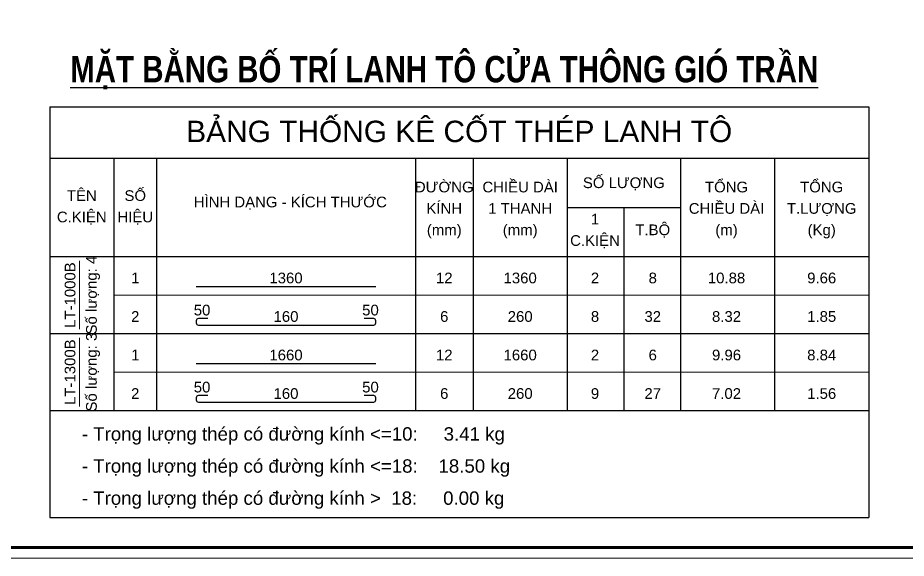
# Model space of a CAD drawing. Header units: millimetres. Extents: x -178395 to 493851, y -561170 to -280028.
# Drawn here: x 318561 to 331004, y -472940 to -465377 of the extents above; entities that cross this region are included whole.
import ezdxf
from ezdxf.enums import TextEntityAlignment as Align

# ---------------------------------------------------------------- set-up
doc = ezdxf.new("R2010")
doc.units = ezdxf.units.MM
doc.header["$MEASUREMENT"] = 0
doc.linetypes.add('HIDDEN', pattern=[0.375, 0.25, -0.125])
doc.layers.get('Defpoints').update_dxf_attribs({"color": 1})
for name, color, linetype, lineweight in [('Khungten_LCDI', 7, 'Continuous', 5), ('LC MANH DUT', 35, 'HIDDEN', 5), ('LC Net dam 1', 30, 'Continuous', 30), ('LC Net thay', 63, 'Continuous', 25), ('LC Text1', 3, 'Continuous', 20), ('LC Text2', 7, 'Continuous', 25)]:
    doc.layers.add(name, color=color, linetype=linetype, lineweight=lineweight)
doc.styles.add('Hoa', font='micross_0.ttf')
doc.styles.add('Khungten', font='VHAVAN.TTF', dxfattribs={"width": 0.9, "height": 5000})
doc.styles.add('LC 1', font='VHAVANB.TTF')
doc.styles.add('LC3', font='VHARIALB.TTF', dxfattribs={"width": 0.8})
doc.styles.add('Thuong', font='micross_0.ttf')
doc.styles.add('Title', font='VHBLACK.TTF', dxfattribs={"width": 0.8})

# ---------------------------------------------------------------- blocks, each defined once
blk = doc.blocks.new('lcdi fix')
at = {"layer": 'Defpoints', "lineweight": 0}
blk.add_lwpolyline([(-1200, -14850), (-1200, 14850), (40800, 14850), (40800, -14850)], close=True, dxfattribs=at)
at = {"layer": 'Khungten_LCDI', "color": 5, "lineweight": 60}
blk.add_lwpolyline([(0, -14650), (0, 14650), (40600, 14650), (40600, -14650)], close=True, dxfattribs=at)
at = {"color": 7, "style": 'Khungten', "width": 0.8}
for tag, p in [('REVISION', (39499, -10746)), ('NGAYHT', (39546, -11609))]:
    blk.add_attdef(tag, text='', height=200, dxfattribs=at).set_placement(p, align=Align.CENTER)
at = {"layer": 'LC Text1', "color": 3, "style": 'LC 1', "width": 1.834006}
for tag, p, p2 in [('TENBANVE1', (36913, -8886), (40339, -8886)), ('TENBANVE2', (36913, -9562), (40339, -9562))]:
    blk.add_attdef(tag, text='', height=250, dxfattribs=at).set_placement(p, p2, align=Align.FIT)
at = {"layer": 'LC Text1', "style": 'Title', "width": 0.7}
blk.add_attdef('SOBANVE', text='', height=250, dxfattribs=at).set_placement((39562, -13896), align=Align.CENTER)
blk = doc.blocks.new('TIEUDE1')
at = {"layer": 'LC Text2', "color": 7, "style": 'LC 1'}
blk.add_attdef('TIªU§Ò', text='', height=5, dxfattribs=at).set_placement((0, 0), align=Align.BOTTOM_CENTER)
blk.add_attdef('TL', text='', height=3, dxfattribs=at).set_placement((0, -2), align=Align.TOP_CENTER)

msp = doc.modelspace()

# ---------------------------------------------------------------- linework, layer by layer
at = {"layer": 'LC MANH DUT'}
for p, q in [((319907.2, -469257.8), (330478.6, -469257.8)), ((319907.2, -469796.9), (330478.6, -469796.9)), ((319907.2, -470335.9), (330478.6, -470335.9)), ((319907.2, -470875), (330478.6, -470875))]:
    msp.add_line(p, q, dxfattribs=at)
at = {"layer": 'LC Net dam 1'}
for points in [[(321060.1, -469138), (323575.7, -469138)], [(321060.1, -470216.1), (323575.7, -470216.1)]]:
    msp.add_lwpolyline(points, dxfattribs=at)
for points in [[(321224.8, -469587.2), (321090.1, -469587.2, 0.4142136), (321060.1, -469617.2), (321060.1, -469647.1, 0.4142136), (321090.1, -469677.1), (323545.8, -469677.1, 0.4142136), (323575.7, -469647.1), (323575.7, -469617.2, 0.4142136), (323545.8, -469587.2), (323411, -469587.2)], [(321224.8, -470665.3), (321090.1, -470665.3, 0.4142136), (321060.1, -470695.3), (321060.1, -470725.2, 0.4142136), (321090.1, -470755.2), (323545.8, -470755.2, 0.4142136), (323575.7, -470725.2), (323575.7, -470695.3, 0.4142136), (323545.8, -470665.3), (323411, -470665.3)]]:
    msp.add_lwpolyline(points, format="xyb", dxfattribs=at)
at = {"layer": 'LC Net thay'}
for p, q in [((319008.7, -466622.4), (330478.6, -466622.4)), ((319008.7, -466622.4), (319008.7, -472372.3)), ((330478.6, -466622.4), (330478.6, -472372.3)), ((319008.7, -467341.2), (330478.6, -467341.2)), ((319907.2, -467341.2), (319907.2, -470875)), ((320506.1, -467341.2), (320506.1, -470875)), ((324129.8, -467341.2), (324129.8, -470875)), ((324938.3, -467341.2), (324938.3, -470875)), ((326256, -467341.2), (326256, -470875)), ((327843.2, -467341.2), (327843.2, -470875)), ((329160.9, -467341.2), (329160.9, -470875)), ((326256, -468030), (327843.2, -468030)), ((327049.6, -468030), (327049.6, -470875)), ((319008.7, -468718.7), (330478.6, -468718.7)), ((319008.7, -469796.9), (330478.6, -469796.9)), ((319008.7, -470875), (330478.6, -470875)), ((319008.7, -470875), (330478.6, -470875)), ((319008.7, -472372.3), (330478.6, -472372.3))]:
    msp.add_line(p, q, dxfattribs=at)
at = {"layer": 'LC Text1'}
for p, q in [((319428, -469737), (319428, -468778.6)), ((319428, -470815.1), (319428, -469856.7))]:
    msp.add_line(p, q, dxfattribs=at)

# ---------------------------------------------------------------- block references
at = {"layer": 'LC Net thay', "xscale": 0.75, "yscale": 0.75, "zscale": 0.75}
msp.add_blockref('lcdi fix', (303651, -461802.9), dxfattribs=at)
at = {"layer": 'LC Text2'}
ref = msp.add_blockref('TIEUDE1', (324534.1, -466391.4), dxfattribs=dict(at, xscale=75.00000000014396, yscale=75.00000000014396, zscale=75.00000000014396))
ref.add_attrib('TIªU§Ò', '%%UmÆt b»ng bè trÝ lanh t« cöa th«ng giã trÇn', dxfattribs={"color": 7, "height": 369.331, "style": 'LC3', "width": 0.8}).set_placement((324534.1, -466391.4), align=Align.BOTTOM_CENTER)

# ---------------------------------------------------------------- texts
at = {"layer": 'LC Text1', "color": 4, "style": 'Hoa'}
msp.add_text('BẢNG THỐNG KÊ CỐT THÉP LANH TÔ', height=299.475, dxfattribs=at).set_placement((324743.7, -467116.6), align=Align.CENTER)
at = {"layer": 'LC Text1'}
for s, height, style, p in [('SỐ LƯỢNG', 149.74, 'Hoa', (327049.6, -467760.4)), ('ĐƯỜNG', 149.74, 'Hoa', (324534, -467820.3)), ('CHIỀU DÀI', 149.74, 'Hoa', (325597.2, -467820.3)), ('TỔNG', 149.74, 'Hoa', (328487.1, -467820.3)), ('TỔNG', 149.74, 'Hoa', (329819.8, -467820.3)), ('TÊN', 149.74, 'Hoa', (319457.9, -467940.1)), ('SỐ', 149.74, 'Hoa', (320206.6, -467940.1)), ('HÌNH DẠNG - KÍCH THƯỚC', 149.738, 'Hoa', (322377.8, -468030)), ('KÍNH', 149.74, 'Hoa', (324534, -468119.8)), ('CHIỀU DÀI', 149.74, 'Hoa', (328487.1, -468119.8)), ('C.KIỆN', 149.74, 'Hoa', (319457.9, -468239.6)), ('HIỆU', 149.74, 'Hoa', (320206.6, -468239.6)), ('1 THANH', 149.74, 'Hoa', (325597.2, -468119.8)), ('T.LƯỢNG', 149.74, 'Hoa', (329819.8, -468119.8)), ('1', 149.7, 'Hoa', (326645.3, -468269.5)), ('(mm)', 149.74, 'Thuong', (324534, -468419.3)), ('(mm)', 149.74, 'Thuong', (325597.2, -468419.3)), ('T.BỘ', 149.74, 'Hoa', (327453.9, -468419.3)), ('(m)', 149.74, 'Thuong', (328487.1, -468419.3)), ('(Kg)', 149.74, 'Thuong', (329819.8, -468419.3)), ('C.KIỆN', 149.74, 'Hoa', (326645.3, -468569))]:
    msp.add_text(s, height=height, dxfattribs=dict(at, style=style)).set_placement(p, align=Align.CENTER)
at = {"layer": 'LC Text1', "style": 'Hoa'}
for s, height, p in [('LT-1000B', 149.74, (319368.1, -469257.8)), ('Số lượng: 4', 149.738, (319667.6, -469257.8)), ('Số lượng: 3', 149.738, (319667.6, -470335.9)), ('LT-1300B', 149.74, (319368.1, -470335.9))]:
    msp.add_text(s, height=height, rotation=90.00021, dxfattribs=at).set_placement(p, align=Align.CENTER)
for s, height, p in [('1', 149.7, (320206.6, -469138)), ('1360', 149.74, (322317.9, -469138)), ('12', 149.74, (324534, -469138)), ('1360', 149.74, (325597.2, -469138)), ('2', 149.7, (326645.3, -469138)), ('8', 149.7, (327453.9, -469138)), ('10.88', 149.74, (328487.1, -469138)), ('9.66', 149.74, (329819.8, -469138)), ('50', 149.74, (321142.5, -469587.2)), ('50', 149.74, (323500.9, -469587.2)), ('2', 149.7, (320206.6, -469677.1)), ('160', 149.74, (322317.9, -469677.1)), ('6', 149.7, (324534, -469677.1)), ('1', 149.7, (320206.6, -470216.1)), ('1660', 149.74, (322317.9, -470216.1)), ('12', 149.74, (324534, -470216.1)), ('1660', 149.74, (325597.2, -470216.1)), ('2', 149.7, (326645.3, -470216.1)), ('6', 149.7, (327453.9, -470216.1)), ('9.96', 149.74, (328487.1, -470216.1)), ('8.84', 149.74, (329819.8, -470216.1)), ('2', 149.7, (320206.6, -470755.2)), ('50', 149.74, (321142.5, -470665.3)), ('160', 149.74, (322317.9, -470755.2)), ('50', 149.74, (323500.9, -470665.3)), ('6', 149.7, (324534, -470755.2))]:
    msp.add_text(s, height=height, dxfattribs=at).set_placement(p, align=Align.BOTTOM_CENTER)
at = {"layer": 'LC Text1', "color": 7, "style": 'Hoa'}
for s, height, p in [('260', 149.74, (325597.2, -469677.1)), ('8', 149.7, (326645.3, -469677.1)), ('32', 149.74, (327453.9, -469677.1)), ('8.32', 149.74, (328487.1, -469677.1)), ('1.85', 149.74, (329819.8, -469677.1)), ('260', 149.74, (325597.2, -470755.2)), ('9', 149.7, (326645.3, -470755.2)), ('27', 149.74, (327453.9, -470755.2)), ('7.02', 149.74, (328487.1, -470755.2)), ('1.56', 149.74, (329819.8, -470755.2))]:
    msp.add_text(s, height=height, dxfattribs=at).set_placement(p, align=Align.BOTTOM_CENTER)
at = {"layer": 'LC Text1', "style": 'Hoa'}
for s, p in [('- Trọng lượng thép có đường kính <=10:     3.41 kg', (319457.9, -471294.2)), ('- Trọng lượng thép có đường kính <=18:    18.50 kg', (319457.9, -471743.4)), ('- Trọng lượng thép có đường kính >  18:     0.00 kg', (319457.9, -472192.7))]:
    msp.add_text(s, height=187.172, dxfattribs=at).set_placement(p)

doc.saveas('drawing.dxf')
